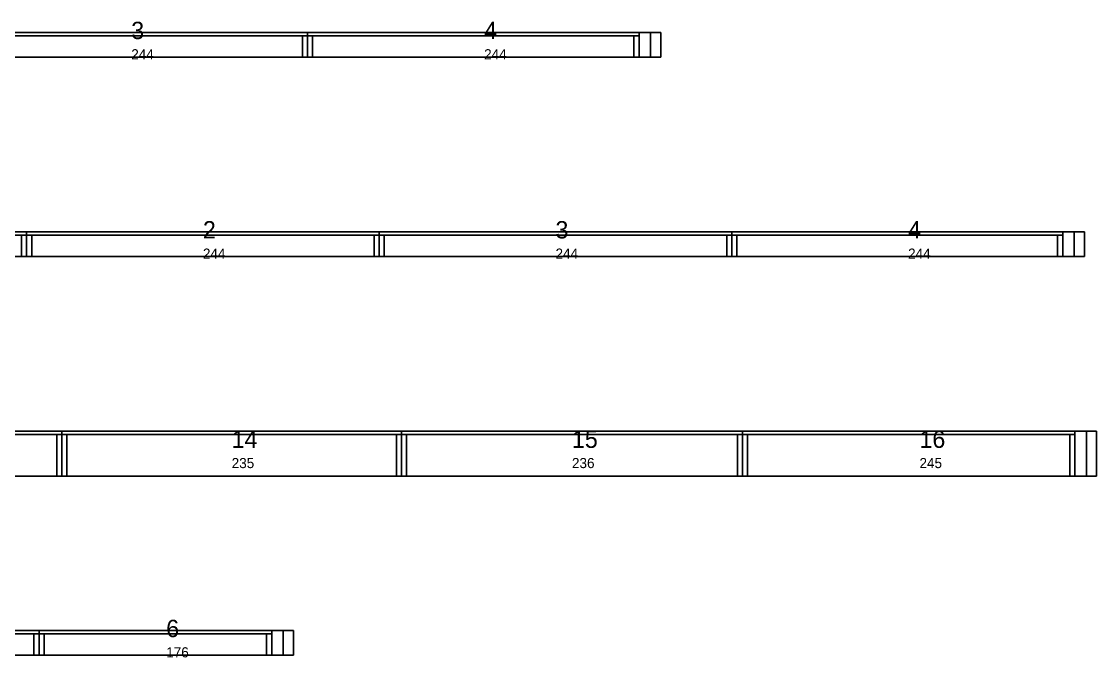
# Model space of a CAD drawing. Header units: metres. Extents: x -10 to 74425, y -2037 to 26.
# Drawn here: x 20700 to 21444, y -596 to -155 of the extents above; entities that cross this region are included whole.
import ezdxf

# ---------------------------------------------------------------- set-up
doc = ezdxf.new("R2010")
doc.units = ezdxf.units.M
doc.layers.add('VIGAS', color=7, linetype='Continuous')

msp = doc.modelspace()

# ---------------------------------------------------------------- linework, layer by layer
at = {"layer": 'VIGAS'}
for p, q in [((20654.4, -163), (20898.4, -163)), ((20898.4, -180), (20898.4, -163)), ((20898.4, -180), (20898.4, -163)), ((20898.4, -163), (21142.8, -163)), ((20898.4, -180), (20898.4, -163)), ((20898.4, -180), (20898.4, -163)), ((20898.4, -180), (20898.4, -163)), ((21127.8, -180), (21127.8, -163)), ((21135.8, -180), (21135.8, -163)), ((21142.8, -180), (21142.8, -163)), ((20654.4, -165.2), (20898.4, -165.2)), ((20894.9, -180), (20894.9, -165.2)), ((20898.4, -165.2), (21127.8, -165.2)), ((20901.9, -180), (20901.9, -165.2)), ((21124.3, -180), (21124.3, -165.2)), ((20654.4, -180), (20898.4, -180)), ((20894.9, -180), (20898.4, -180)), ((20898.4, -180), (21142.8, -180)), ((20898.4, -180), (20901.9, -180)), ((21124.3, -180), (21127.8, -180)), ((20460, -301), (20704, -301)), ((20475, -303.2), (20704, -303.2)), ((20700.5, -318), (20700.5, -303.2)), ((20704, -318), (20704, -301)), ((20704, -318), (20704, -301)), ((20704, -301), (20948, -301)), ((20704, -318), (20704, -301)), ((20704, -318), (20704, -301)), ((20704, -318), (20704, -301)), ((20704, -303.2), (20948, -303.2)), ((20707.5, -318), (20707.5, -303.2)), ((20944.5, -318), (20944.5, -303.2)), ((20948, -318), (20948, -301)), ((20948, -318), (20948, -301)), ((20948, -301), (21192, -301)), ((20948, -318), (20948, -301)), ((20948, -318), (20948, -301)), ((20948, -318), (20948, -301)), ((20948, -303.2), (21192, -303.2)), ((20951.5, -318), (20951.5, -303.2)), ((21188.5, -318), (21188.5, -303.2)), ((21192, -318), (21192, -301)), ((21192, -318), (21192, -301)), ((21192, -301), (21436, -301)), ((21192, -318), (21192, -301)), ((21192, -318), (21192, -301)), ((21192, -318), (21192, -301)), ((21192, -303.2), (21421, -303.2)), ((21195.5, -318), (21195.5, -303.2)), ((21417.5, -318), (21417.5, -303.2)), ((21421, -318), (21421, -301)), ((21429, -318), (21429, -301)), ((21436, -318), (21436, -301)), ((20460, -318), (20704, -318)), ((20700.5, -318), (20704, -318)), ((20704, -318), (20948, -318)), ((20704, -318), (20707.5, -318)), ((20944.5, -318), (20948, -318)), ((20948, -318), (21192, -318)), ((20948, -318), (20951.5, -318)), ((21188.5, -318), (21192, -318)), ((21192, -318), (21436, -318)), ((21192, -318), (21195.5, -318)), ((21417.5, -318), (21421, -318)), ((20563.4, -439), (20728.4, -439)), ((20563.4, -441.2), (20728.4, -441.2)), ((20724.9, -470), (20724.9, -441.2)), ((20728.4, -470), (20728.4, -439)), ((20728.4, -470), (20728.4, -439)), ((20728.4, -439), (20963.4, -439)), ((20728.4, -470), (20728.4, -439)), ((20728.4, -470), (20728.4, -439)), ((20728.4, -470), (20728.4, -439)), ((20728.4, -441.2), (20963.4, -441.2)), ((20731.9, -470), (20731.9, -441.2)), ((20959.9, -470), (20959.9, -441.2)), ((20963.4, -470), (20963.4, -439)), ((20963.4, -470), (20963.4, -439)), ((20963.4, -439), (21199.4, -439)), ((20963.4, -470), (20963.4, -439)), ((20963.4, -470), (20963.4, -439)), ((20963.4, -470), (20963.4, -439)), ((20963.4, -441.2), (21199.4, -441.2)), ((20966.9, -470), (20966.9, -441.2)), ((21195.9, -470), (21195.9, -441.2)), ((21199.4, -470), (21199.4, -439)), ((21199.4, -470), (21199.4, -439)), ((21199.4, -439), (21444.4, -439)), ((21199.4, -470), (21199.4, -439)), ((21199.4, -470), (21199.4, -439)), ((21199.4, -470), (21199.4, -439)), ((21199.4, -441.2), (21429.4, -441.2)), ((21202.9, -470), (21202.9, -441.2)), ((21425.9, -470), (21425.9, -441.2)), ((21429.4, -470), (21429.4, -439)), ((21437.4, -470), (21437.4, -439)), ((21444.4, -470), (21444.4, -439)), ((20563.4, -470), (20728.4, -470)), ((20724.9, -470), (20728.4, -470)), ((20728.4, -470), (20963.4, -470)), ((20728.4, -470), (20731.9, -470)), ((20959.9, -470), (20963.4, -470)), ((20963.4, -470), (21199.4, -470)), ((20963.4, -470), (20966.9, -470)), ((21195.9, -470), (21199.4, -470)), ((21199.4, -470), (21444.4, -470)), ((21199.4, -470), (21202.9, -470)), ((21425.9, -470), (21429.4, -470)), ((20536.6, -577), (20712.6, -577)), ((20536.6, -579.2), (20712.6, -579.2)), ((20709.1, -594), (20709.1, -579.2)), ((20712.6, -594), (20712.6, -577)), ((20712.6, -594), (20712.6, -577)), ((20712.6, -577), (20888.6, -577)), ((20712.6, -594), (20712.6, -577)), ((20712.6, -594), (20712.6, -577)), ((20712.6, -594), (20712.6, -577)), ((20712.6, -579.2), (20873.6, -579.2)), ((20716.1, -594), (20716.1, -579.2)), ((20870.1, -594), (20870.1, -579.2)), ((20873.6, -594), (20873.6, -577)), ((20881.6, -594), (20881.6, -577)), ((20888.6, -594), (20888.6, -577)), ((20536.6, -594), (20712.6, -594)), ((20709.1, -594), (20712.6, -594)), ((20712.6, -594), (20888.6, -594)), ((20712.6, -594), (20716.1, -594)), ((20870.1, -594), (20873.6, -594))]:
    msp.add_line(p, q, dxfattribs=at)

# ---------------------------------------------------------------- texts
for s, height, p in [('3', 12, (20776.4, -167.5)), ('4', 12, (21020.6, -167.5)), ('244', 7, (20776.4, -181.5)), ('244', 7, (21020.6, -181.5)), ('2', 12, (20826, -305.5)), ('3', 12, (21070, -305.5)), ('4', 12, (21314, -305.5)), ('244', 7, (20826, -319.5)), ('244', 7, (21070, -319.5)), ('244', 7, (21314, -319.5)), ('14', 12, (20845.9, -450.5)), ('15', 12, (21081.4, -450.5)), ('16', 12, (21321.9, -450.5)), ('235', 7, (20845.9, -464.5)), ('236', 7, (21081.4, -464.5)), ('245', 7, (21321.9, -464.5)), ('6', 12, (20800.6, -581.5)), ('176', 7, (20800.6, -595.5))]:
    msp.add_text(s, height=height, dxfattribs=at).set_placement(p)

doc.saveas('drawing.dxf')
